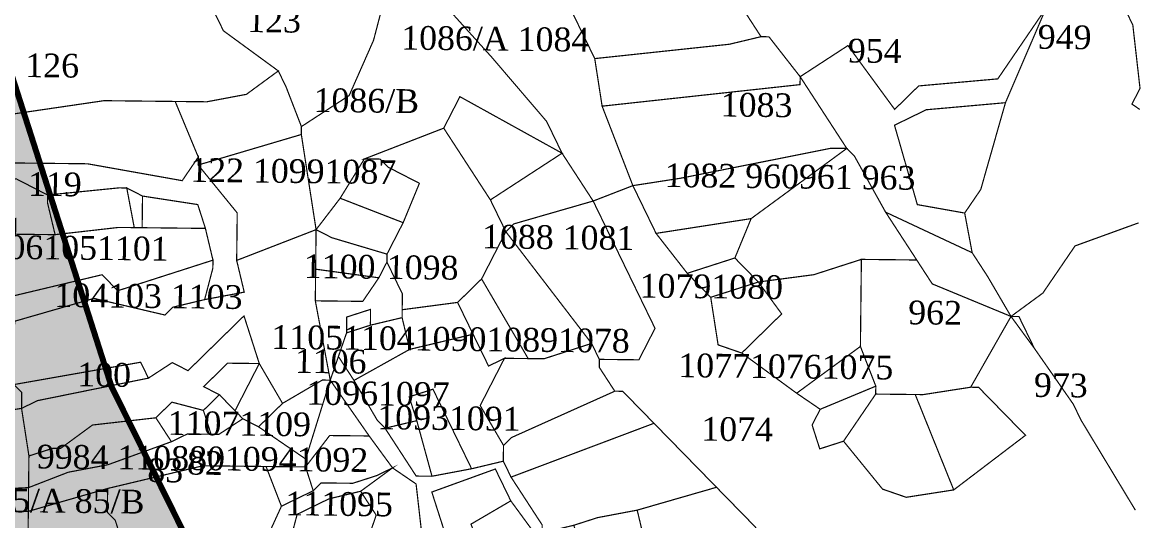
# Model space of a CAD drawing. Header units: metres. Extents: x 294533 to 301305, y 1963486 to 1977426.
# Drawn here: x 300646 to 301214, y 1965920 to 1966173 of the extents above; entities that cross this region are included whole.
import ezdxf

# ---------------------------------------------------------------- set-up
doc = ezdxf.new("R2010")
doc.units = ezdxf.units.M
for name, color, linetype in [('500M CRZ LINE', 11, 'Continuous'), ('NDZ-500M FROM CRZ', 2, 'Continuous'), ('SURVEY NO.', 7, 'Continuous'), ('SURVEY PLOT BOUNDARY', 35, 'Continuous')]:
    doc.layers.add(name, color=color, linetype=linetype)
doc.styles.get("Standard").update_dxf_attribs({"font": 'times.ttf'})

# ---------------------------------------------------------------- blocks, each defined once
blk = doc.blocks.new('45')
at = {"layer": 'NDZ-500M FROM CRZ'}
h = blk.add_hatch(dxfattribs=at)
h.set_pattern_fill('CROSS', color=256, scale=3.014525, angle=-0.6324)
h.set_pattern_definition([(359.36762, (281684.086, 1962845.993), (19.352338, 18.929796), [9.571116, -28.71335]), (89.36762, (281688.818, 1962841.155), (-18.929796, 19.352338), [9.571116, -28.71335])])
h.paths.add_polyline_path([(300691.31, 1965988.48), (300631.68, 1966174.54), (300586.64, 1966281.57), (300530.34, 1966461.07), (300471.96, 1966634.58), (300405.51, 1966804.15), (300367.05, 1966961.35), (300346.13, 1967027.39), (300337.62, 1967025.99), (300295.84, 1967023.42), (300255.36, 1967038.96), (300213.21, 1967043.45), (300166.47, 1967071.07), (300076.61, 1967175.81), (300040.48, 1967234.29), (299996.94, 1967295.07), (299945.31, 1967351.92), (299927.51, 1967370.7), (299905.39, 1967376.48), (299878.61, 1967367.88), (299888.92, 1967340.48), (299916.34, 1967275.86), (299920.22, 1967263.76), (299935.72, 1967211.33), (299959.39, 1967170.87), (299959.35, 1967166.85), (299967.25, 1967154.7), (299971.14, 1967142.6), (299974.98, 1967126.48), (299978.91, 1967118.39), (299994.58, 1967082.04), (299994.54, 1967078.02), (299998.43, 1967065.92), (300002.36, 1967057.83), (300013.97, 1967017.51), (300025.76, 1966993.26), (300029.73, 1966989.19), (300037.68, 1966981.07), (300053.49, 1966956.77), (300061.26, 1966932.57), (300069.17, 1966920.42), (300073.05, 1966908.32), (300072.92, 1966896.26), (300076.81, 1966884.15), (300080.69, 1966872.05), (300080.42, 1966847.94), (300088.37, 1966839.81), (300092.26, 1966827.7), (300096.15, 1966815.6), (300099.99, 1966799.48), (300103.87, 1966787.38), (300103.78, 1966779.34), (300107.71, 1966771.25), (300107.49, 1966751.16), (300110.27, 1966751.13), (300111.51, 1966751.11), (300111.47, 1966747.09), (300126.96, 1966694.66), (300134.78, 1966674.48), (300142.51, 1966646.25), (300162.16, 1966605.84), (300162.03, 1966593.78), (300173.73, 1966561.49), (300177.7, 1966557.43), (300181.63, 1966549.34), (300189.54, 1966537.19), (300193.42, 1966525.09), (300197.4, 1966521.03), (300205.21, 1966500.84), (300205.12, 1966492.8), (300209.1, 1966488.74), (300213.03, 1966480.66), (300212.94, 1966472.62), (300216.78, 1966456.5), (300216.65, 1966444.44), (300220.53, 1966432.33), (300220.4, 1966420.28), (300232.19, 1966396.03), (300232.15, 1966392.01), (300236.12, 1966387.94), (300236.08, 1966383.92), (300240.05, 1966379.86), (300243.98, 1966371.78), (300247.87, 1966359.67), (300251.75, 1966347.57), (300255.64, 1966335.47), (300259.61, 1966331.4), (300259.48, 1966319.35), (300263.32, 1966303.22), (300263.19, 1966291.17), (300290.56, 1966222.52), (300306.2, 1966182.15), (300306.15, 1966178.13), (300325.76, 1966133.7), (300353.09, 1966061.04), (300356.98, 1966048.93), (300360.91, 1966040.85), (300360.86, 1966036.83), (300364.79, 1966028.75), (300368.72, 1966020.66), (300368.59, 1966008.61), (300372.56, 1966004.54), (300372.43, 1965992.48), (300376.41, 1965988.42), (300376.27, 1965976.36), (300380.2, 1965968.28), (300384.09, 1965956.18), (300388.06, 1965952.11), (300388.02, 1965948.09), (300393.85, 1965929.94), (300395.83, 1965927.91), (300395.79, 1965923.89), (300399.68, 1965911.78), (300402.35, 1965911.75), (300403.69, 1965911.74), (300403.65, 1965907.72), (300407.54, 1965895.62), (300407.49, 1965891.6), (300411.42, 1965883.51), (300415.31, 1965871.41), (300419.19, 1965859.31), (300423.12, 1965851.23), (300423.08, 1965847.21), (300431.03, 1965839.08), (300438.93, 1965826.93), (300438.89, 1965822.91), (300446.79, 1965810.76), (300454.65, 1965794.6), (300458.63, 1965790.53), (300458.54, 1965782.5), (300466.44, 1965770.35), (300466.4, 1965766.33), (300474.17, 1965742.12), (300474.08, 1965734.08), (300478.01, 1965726), (300481.85, 1965709.88), (300485.74, 1965697.78), (300489.67, 1965689.69), (300493.55, 1965677.59), (300497.44, 1965665.49), (300501.33, 1965653.38), (300505.26, 1965645.3), (300505.21, 1965641.28), (300512.98, 1965617.08), (300516.96, 1965613.01), (300520.84, 1965600.91), (300524.73, 1965588.81), (300535.27, 1965572.61), (300535.27, 1965572.61), (300536.61, 1965572.6), (300536.56, 1965568.58), (300540.45, 1965556.47), (300548.44, 1965552.37), (300560.41, 1965544.19), (300560.37, 1965540.17), (300568.31, 1965532.05), (300580.28, 1965523.88), (300598.73, 1965495.53), (300600.07, 1965495.52), (300600.02, 1965491.5), (300607.97, 1965483.37), (300615.87, 1965471.22), (300619.89, 1965471.18), (300623.78, 1965459.08), (300627.71, 1965450.99), (300639.68, 1965442.82), (300655.49, 1965418.53), (300659.42, 1965410.44), (300663.39, 1965406.38), (300667.32, 1965398.3), (300679.18, 1965380.08), (300679.11, 1965374.05), (300683.09, 1965369.98), (300686.97, 1965357.88), (300686.93, 1965353.86), (300690.86, 1965345.78), (300690.77, 1965337.74), (300694.79, 1965337.69), (300714.3, 1965285.22), (300722.16, 1965269.05), (300737.75, 1965224.66), (300741.73, 1965220.6), (300745.61, 1965208.49), (300745.48, 1965196.44), (300749.32, 1965180.31), (300752.94, 1965144.09), (300756.78, 1965127.97), (300756.52, 1965103.86), (300752.36, 1965091.84), (300752.19, 1965075.76), (300748.03, 1965063.75), (300743.88, 1965051.74), (300739.73, 1965039.72), (300735.58, 1965027.71), (300727.41, 1965015.74), (300727.19, 1964995.64), (300739.15, 1964987.47), (300747.06, 1964975.32), (300755.01, 1964967.19), (300758.89, 1964955.09), (300766.8, 1964942.94), (300766.75, 1964938.92), (300770.73, 1964934.86), (300774.66, 1964926.78), (300778.54, 1964914.67), (300782.43, 1964902.57), (300786.31, 1964890.47), (300786.18, 1964878.41), (300790.07, 1964866.31), (300793.95, 1964854.21), (300797.97, 1964854.16), (300797.88, 1964846.12), (300801.81, 1964838.04), (300805.7, 1964825.94), (300809.58, 1964813.83), (300813.47, 1964801.73), (300813.34, 1964789.67), (300817.31, 1964785.61), (300817.09, 1964765.51), (300821.02, 1964757.43), (300820.89, 1964745.37), (300828.66, 1964721.16), (300828.08, 1964668.91), (300832.01, 1964660.83), (300843.98, 1964652.66), (300851.93, 1964644.53), (300859.83, 1964632.38), (300863.72, 1964620.28), (300867.65, 1964612.2), (300871.67, 1964612.15), (300875.55, 1964600.05), (300879.48, 1964591.96), (300887.34, 1964575.8), (300887.3, 1964571.78), (300891.18, 1964559.68), (300895.07, 1964547.57), (300899, 1964539.49), (300898.96, 1964535.47), (300906.82, 1964519.3), (300918.61, 1964495.05), (300922.54, 1964486.97), (300926.42, 1964474.87), (300930.31, 1964462.77), (300930.22, 1964454.73), (300938.04, 1964434.54), (300937.9, 1964422.48), (300941.83, 1964414.4), (300941.79, 1964410.38), (300945.76, 1964406.32), (300949.74, 1964402.25), (300957.69, 1964394.12), (300965.59, 1964381.98), (300973.49, 1964369.83), (300977.47, 1964365.77), (300985.42, 1964357.64), (300989.3, 1964345.54), (300997.21, 1964333.39), (301003.04, 1964315.23), (301005.02, 1964313.2), (301016.99, 1964305.03), (301020.97, 1964300.97), (301028.92, 1964292.84), (301036.86, 1964284.71), (301044.81, 1964276.58), (301052.72, 1964264.44), (301056.69, 1964260.37), (301056.65, 1964256.35), (301064.55, 1964244.21), (301068.48, 1964236.12), (301072.46, 1964232.06), (301072.41, 1964228.04), (301076.34, 1964219.96), (301080.32, 1964215.89), (301080.27, 1964211.87), (301084.2, 1964203.79), (301084.11, 1964195.75), (301088.04, 1964187.67), (301088, 1964183.65), (301091.97, 1964179.58), (301095.86, 1964167.48), (301103.54, 1964135.24), (301107.47, 1964127.15), (301111.36, 1964115.05), (301111.31, 1964111.03), (301123.15, 1964090.8), (301143.02, 1964070.48), (301147, 1964066.42), (301150.97, 1964062.36), (301158.92, 1964054.23), (301162.85, 1964046.14), (301166.82, 1964042.08), (301174.77, 1964033.95), (301178.7, 1964025.87), (301186.65, 1964017.74), (301193.19, 1964610.32), (301169.73, 1964669.16), (301146.87, 1964730.59), (301122.68, 1964776.21), (301104.01, 1964861.65), (301074.57, 1964969.7), (301049.22, 1965040.33), (301053.91, 1965100.57), (301047.16, 1965217.23), (301018.74, 1965326.51), (300977.17, 1965431.06), (300930.14, 1965540.11), (300905.45, 1965587.03), (300851.05, 1965657.56), (300803.49, 1965718.39), (300768.21, 1965799.18), (300737.12, 1965896)])
at = {"layer": '500M CRZ LINE', "ltscale": 0.1, "const_width": 3.01, "flags": 128}
blk.add_lwpolyline([(300346.13, 1967027.39), (300367.05, 1966961.35), (300405.51, 1966804.15), (300471.96, 1966634.58), (300530.34, 1966461.07), (300586.64, 1966281.57), (300631.68, 1966174.54), (300691.31, 1965988.48), (300737.12, 1965896), (300768.21, 1965799.18), (300803.49, 1965718.39), (300851.05, 1965657.56), (300905.45, 1965587.03)], dxfattribs=at)
at = {"layer": 'NDZ-500M FROM CRZ', "flags": 128}
blk.add_lwpolyline([(300905.45, 1965587.03), (300851.05, 1965657.56), (300803.49, 1965718.39), (300768.21, 1965799.18), (300737.12, 1965896), (300691.31, 1965988.48), (300631.68, 1966174.54), (300586.64, 1966281.57), (300530.34, 1966461.07), (300471.96, 1966634.58), (300405.51, 1966804.15), (300367.05, 1966961.35), (300346.13, 1967027.39)], dxfattribs=at)
at = {"layer": 'SURVEY PLOT BOUNDARY', "lineweight": 18, "const_width": 0.603}
for points in [[(301018.71, 1965917.01), (300998.83, 1965937.33), (300967.04, 1965969.84), (300951.14, 1965986.1), (300947.12, 1965986.14), (300939.22, 1965998.29), (300939.26, 1966002.31), (300959.36, 1966002.08), (300967.57, 1966018.07), (300936.13, 1966082.74), (300956.31, 1966090.56), (300968.1, 1966066.31), (300983.96, 1966046.03), (300995.88, 1966033.84), (300999.63, 1966009.68), (301011.65, 1966005.53), (301039.56, 1965985.12), (301051.52, 1965976.95), (301047.42, 1965968.95), (301051.3, 1965956.85), (301063.4, 1965960.74), (301083.23, 1965936.4), (301095.24, 1965932.25), (301119.4, 1965936), (301155.88, 1965963.74), (301132.03, 1965988.12), (301128.01, 1965988.16), (301148.51, 1966024.12), (301164.72, 1966036), (301181.06, 1966059.94), (301213.34, 1966071.64), (301181.06, 1966059.94), (301164.72, 1966036), (301148.51, 1966024.12), (301136.67, 1966044.35), (301128.77, 1966056.49), (301124.97, 1966076.64), (301133.14, 1966088.61), (301145.69, 1966132.69), (301166.31, 1966180.7)], [(301202.57, 1966188.34), (301210.43, 1966172.17), (301214.09, 1966139.97), (301209.99, 1966131.98), (301213.98, 1966129.25), (301209.99, 1966131.98), (301214.09, 1966139.97), (301210.43, 1966172.17), (301202.57, 1966188.34)], [(300736.39, 1966193.48), (300748.18, 1966169.23), (300776.09, 1966148.83), (300759.88, 1966136.94), (300739.74, 1966133.15), (300723.67, 1966133.32), (300687.5, 1966133.72), (300611.01, 1966122.51), (300546.66, 1966119.2), (300527.19, 1966175.69)], [(300849.78, 1965906.82), (300846.12, 1965939.02), (300834.15, 1965947.19), (300822.27, 1965963.4), (300802.49, 1965991.76), (300806.64, 1966003.77), (300814.55, 1965991.62), (300826.38, 1965971.39), (300830.35, 1965967.33), (300846.16, 1965943.03), (300854.2, 1965942.95), (300874.34, 1965946.74), (300890.46, 1965950.59), (300894.39, 1965942.5), (300910.2, 1965918.21)], [(300761.19, 1965891.71), (300777.67, 1965927.71), (300793.83, 1965935.57), (300797.89, 1965939.55), (300813.97, 1965939.37), (300826.07, 1965943.26), (300834.15, 1965947.19), (300817.94, 1965935.31), (300801.82, 1965931.46), (300785.66, 1965923.6), (300781.46, 1965907.57)], [(300642.93, 1966102.06), (300679.1, 1966101.66), (300727.24, 1966093.09), (300735.41, 1966105.06), (300735.37, 1966101.04), (300755.2, 1966076.7), (300754.93, 1966052.58), (300758.77, 1966036.46), (300738.63, 1966032.66), (300742.83, 1966048.69), (300742.87, 1966052.71), (300739.03, 1966068.84), (300735.15, 1966080.94), (300707.06, 1966085.27), (300699.06, 1966089.38), (300695.05, 1966089.42), (300658.83, 1966085.8), (300642.85, 1966094.02)]]:
    blk.add_lwpolyline(points, dxfattribs=at)
for points in [[(300769.25, 1966257.44), (300789.25, 1966249.18), (300797.29, 1966249.09), (300829.04, 1966212.56), (300832.88, 1966196.44), (300824.49, 1966164.37), (300812.12, 1966136.37), (300787.83, 1966120.56), (300780.02, 1966140.74), (300776.09, 1966148.83), (300748.18, 1966169.23), (300736.39, 1966193.48), (300724.64, 1966221.75)], [(300956.31, 1966090.56), (300936.13, 1966082.74), (300920.32, 1966107.03), (300912.46, 1966123.2), (300884.68, 1966155.67), (300837.04, 1966208.45), (300829.04, 1966212.56), (300797.29, 1966249.09), (300801.31, 1966249.05), (300829.49, 1966252.75), (300877.8, 1966260.26), (300925.14, 1966179.34), (300936.93, 1966155.09), (300940.68, 1966130.93)], [(301078.21, 1966209.81), (301086.2, 1966205.7), (301118.44, 1966213.39), (301126.39, 1966205.26), (301134.43, 1966205.17), (301146.53, 1966209.06), (301166.31, 1966180.7), (301141.8, 1966144.79), (301101.57, 1966141.21), (301089.38, 1966129.29), (301065.62, 1966161.71), (301041.33, 1966145.9), (301025.48, 1966166.17), (301021.46, 1966166.22), (301005.65, 1966190.51), (301001.67, 1966194.58), (301006.05, 1966226.69), (301058.16, 1966214.05)], [(300884.68, 1966155.67), (300912.46, 1966123.2), (300920.32, 1966107.03), (300868.39, 1966135.75), (300860.17, 1966119.76), (300819.81, 1966104.12), (300807.53, 1966084.16), (300795.29, 1966068.21), (300787.79, 1966116.54), (300787.83, 1966120.56), (300812.12, 1966136.37), (300824.49, 1966164.37), (300832.88, 1966196.44), (300829.04, 1966212.56), (300837.04, 1966208.45)], [(301005.34, 1966162.38), (300936.93, 1966155.09), (300925.14, 1966179.34), (300937.51, 1966207.34), (300977.56, 1966194.84), (301005.65, 1966190.51), (301021.46, 1966166.22)], [(301105.45, 1966129.11), (301089.29, 1966121.25), (301100.9, 1966080.92), (301124.97, 1966076.64), (301128.77, 1966056.49), (301084.78, 1966077.08), (301069.02, 1966105.39), (301065.04, 1966109.46), (301041.33, 1966145.9), (301065.62, 1966161.71), (301089.38, 1966129.29), (301101.57, 1966141.21), (301141.8, 1966144.79), (301166.31, 1966180.7), (301145.69, 1966132.69)], [(301041.29, 1966141.88), (300940.68, 1966130.93), (300936.93, 1966155.09), (301005.34, 1966162.38), (301021.46, 1966166.22), (301025.48, 1966166.17), (301041.33, 1966145.9)], [(300780.02, 1966140.74), (300787.83, 1966120.56), (300787.79, 1966116.54), (300735.37, 1966101.04), (300735.41, 1966105.06), (300723.67, 1966133.32), (300739.74, 1966133.15), (300759.88, 1966136.94), (300776.09, 1966148.83)], [(300980.47, 1966094.31), (300956.31, 1966090.56), (300940.68, 1966130.93), (301041.29, 1966141.88), (301041.33, 1966145.9), (301065.04, 1966109.46), (301057.01, 1966109.55)], [(300735.41, 1966105.06), (300727.24, 1966093.09), (300679.1, 1966101.66), (300642.93, 1966102.06), (300618.82, 1966102.32), (300611.01, 1966122.51), (300687.5, 1966133.72), (300723.67, 1966133.32)], [(300920.32, 1966107.03), (300883.89, 1966083.32), (300860.17, 1966119.76), (300868.39, 1966135.75)], [(301133.14, 1966088.61), (301124.97, 1966076.64), (301100.9, 1966080.92), (301089.29, 1966121.25), (301105.45, 1966129.11), (301145.69, 1966132.69)], [(300883.89, 1966083.32), (300891.75, 1966067.15), (300879.42, 1966043.17), (300867.23, 1966031.24), (300839.06, 1966027.53), (300839.1, 1966031.55), (300839.15, 1966035.57), (300831.29, 1966051.74), (300831.33, 1966055.76), (300839.55, 1966071.75), (300847.81, 1966091.75), (300831.82, 1966099.97), (300827.84, 1966104.04), (300819.81, 1966104.12), (300860.17, 1966119.76)], [(300795.29, 1966068.21), (300754.93, 1966052.58), (300755.2, 1966076.7), (300735.37, 1966101.04), (300787.79, 1966116.54)], [(301016.42, 1966073.81), (300968.1, 1966066.31), (300956.31, 1966090.56), (300980.47, 1966094.31), (301057.01, 1966109.55), (301065.04, 1966109.46)], [(301084.78, 1966077.08), (301100.59, 1966052.79), (301072.46, 1966053.1), (301048.26, 1966045.32), (301020.08, 1966041.61), (301008.16, 1966053.81), (301016.42, 1966073.81), (301065.04, 1966109.46), (301069.02, 1966105.39)], [(300847.81, 1966091.75), (300839.55, 1966071.75), (300807.53, 1966084.16), (300819.81, 1966104.12), (300827.84, 1966104.04), (300831.82, 1966099.97)], [(300895.81, 1966071.13), (300891.75, 1966067.15), (300883.89, 1966083.32), (300920.32, 1966107.03), (300936.13, 1966082.74)], [(300658.79, 1966081.78), (300662.63, 1966065.66), (300646.55, 1966065.84), (300642.53, 1966065.88), (300642.62, 1966073.92), (300626.5, 1966070.08), (300626.64, 1966082.14), (300622.71, 1966090.22), (300642.85, 1966094.02), (300658.83, 1966085.8)], [(300699.06, 1966089.38), (300702.86, 1966069.24), (300694.82, 1966069.32), (300662.63, 1966065.66), (300658.79, 1966081.78), (300658.83, 1966085.8), (300695.05, 1966089.42)], [(300707.06, 1966085.27), (300706.88, 1966069.19), (300702.86, 1966069.24), (300699.06, 1966089.38)], [(300739.03, 1966068.84), (300726.97, 1966068.97), (300710.9, 1966069.15), (300706.88, 1966069.19), (300707.06, 1966085.27), (300735.15, 1966080.94)], [(300839.55, 1966071.75), (300831.33, 1966055.76), (300803.29, 1966064.11), (300795.29, 1966068.21), (300807.53, 1966084.16)], [(300959.36, 1966002.08), (300939.26, 1966002.31), (300935.33, 1966010.39), (300891.75, 1966067.15), (300895.81, 1966071.13), (300936.13, 1966082.74), (300967.57, 1966018.07)], [(301148.51, 1966024.12), (301108.5, 1966040.64), (301100.59, 1966052.79), (301084.78, 1966077.08), (301128.77, 1966056.49), (301136.67, 1966044.35)], [(300710.9, 1966069.15), (300726.97, 1966068.97), (300739.03, 1966068.84), (300742.87, 1966052.71), (300694.47, 1966037.17), (300686.52, 1966045.3), (300638.16, 1966033.77), (300638.34, 1966049.85), (300638.38, 1966053.87), (300638.47, 1966061.91), (300642.53, 1966065.88), (300646.55, 1966065.84), (300662.63, 1966065.66), (300694.82, 1966069.32), (300702.86, 1966069.24), (300706.88, 1966069.19)], [(301008.16, 1966053.81), (300983.96, 1966046.03), (300968.1, 1966066.31), (301016.42, 1966073.81)], [(300794.9, 1966032.04), (300802.49, 1965991.76), (300798.47, 1965991.8), (300778.24, 1965979.96), (300766.41, 1966000.19), (300758.64, 1966024.4), (300730.19, 1965996.57), (300722.2, 1966000.68), (300710.06, 1965992.78), (300706.13, 1966000.86), (300641.69, 1965989.51), (300642.05, 1966021.67), (300682.37, 1966033.28), (300718.45, 1966024.84), (300722.51, 1966028.82), (300738.63, 1966032.66), (300758.77, 1966036.46), (300754.93, 1966052.58), (300795.29, 1966068.21), (300795.07, 1966048.12)], [(300831.29, 1966051.74), (300827.18, 1966043.74), (300795.07, 1966048.12), (300795.29, 1966068.21), (300803.29, 1966064.11), (300831.33, 1966055.76)], [(300903.09, 1966002.71), (300879.42, 1966043.17), (300891.75, 1966067.15), (300935.33, 1966010.39), (300911.13, 1966002.62)], [(300742.83, 1966048.69), (300738.63, 1966032.66), (300722.51, 1966028.82), (300718.45, 1966024.84), (300682.37, 1966033.28), (300642.05, 1966021.67), (300638.16, 1966033.77), (300686.52, 1966045.3), (300694.47, 1966037.17), (300742.87, 1966052.71)], [(300839.1, 1966031.55), (300839.06, 1966027.53), (300839.01, 1966023.51), (300822.89, 1966019.67), (300822.98, 1966027.71), (300810.88, 1966023.82), (300810.79, 1966015.78), (300806.64, 1966003.77), (300802.49, 1965991.76), (300794.9, 1966032.04), (300819.01, 1966031.77), (300827.18, 1966043.74), (300831.29, 1966051.74), (300839.15, 1966035.57)], [(301020.08, 1966041.61), (300995.88, 1966033.84), (300983.96, 1966046.03), (301008.16, 1966053.81)], [(301071.97, 1966008.88), (301039.56, 1965985.12), (301011.65, 1966005.53), (301031.96, 1966025.4), (301020.08, 1966041.61), (301048.26, 1966045.32), (301072.46, 1966053.1)], [(301099.84, 1965984.45), (301079.74, 1965984.68), (301079.79, 1965988.7), (301071.97, 1966008.88), (301072.46, 1966053.1), (301100.59, 1966052.79), (301108.5, 1966040.64), (301148.51, 1966024.12), (301128.01, 1965988.16), (301103.86, 1965984.41)], [(300827.18, 1966043.74), (300819.01, 1966031.77), (300794.9, 1966032.04), (300795.07, 1966048.12)], [(300903.09, 1966002.71), (300891.04, 1966002.84), (300882.95, 1965998.91), (300875.09, 1966015.07), (300867.23, 1966031.24), (300879.42, 1966043.17)], [(301031.96, 1966025.4), (301011.65, 1966005.53), (300999.63, 1966009.68), (300995.88, 1966033.84), (301020.08, 1966041.61)], [(300875.09, 1966015.07), (300842.85, 1966007.39), (300839.01, 1966023.51), (300839.06, 1966027.53), (300867.23, 1966031.24)], [(300750.33, 1966000.37), (300738.14, 1965988.45), (300746.14, 1965984.34), (300738.01, 1965976.39), (300721.98, 1965980.59), (300713.85, 1965972.63), (300681.66, 1965968.97), (300665.45, 1965957.09), (300661.43, 1965957.13), (300649.33, 1965953.25), (300645.58, 1965977.41), (300653.66, 1965981.34), (300710.06, 1965992.78), (300722.2, 1966000.68), (300730.19, 1965996.57), (300758.64, 1966024.4), (300766.41, 1966000.19)], [(300842.85, 1966007.39), (300814.55, 1965991.62), (300806.64, 1966003.77), (300810.79, 1966015.78), (300822.89, 1966019.67), (300839.01, 1966023.51)], [(300822.89, 1966019.67), (300810.79, 1966015.78), (300810.88, 1966023.82), (300822.98, 1966027.71)], [(301148.51, 1966024.12), (301160.39, 1966007.91), (301180.17, 1965979.55), (301184.1, 1965971.46), (301211.73, 1965925.7), (301184.1, 1965971.46), (301180.17, 1965979.55), (301160.39, 1966007.91), (301152.53, 1966024.07)], [(301148.51, 1966024.12), (301152.53, 1966024.07), (301160.39, 1966007.91)], [(300875.09, 1966015.07), (300882.95, 1965998.91), (300891.04, 1966002.84), (300878.71, 1965978.86), (300890.55, 1965958.62), (300890.46, 1965950.59), (300874.34, 1965946.74), (300854.69, 1965987.16), (300842.59, 1965983.27), (300846.47, 1965971.17), (300830.35, 1965967.33), (300826.38, 1965971.39), (300814.55, 1965991.62), (300842.85, 1966007.39)], [(300939.26, 1966002.31), (300939.22, 1965998.29), (300947.12, 1965986.14), (300894.61, 1965962.6), (300890.55, 1965958.62), (300878.71, 1965978.86), (300891.04, 1966002.84), (300903.09, 1966002.71), (300911.13, 1966002.62), (300935.33, 1966010.39)], [(301051.52, 1965976.95), (301039.56, 1965985.12), (301071.97, 1966008.88), (301079.79, 1965988.7)], [(300653.66, 1965981.34), (300645.58, 1965977.41), (300645.67, 1965985.45), (300641.69, 1965989.51), (300706.13, 1966000.86), (300710.06, 1965992.78)], [(300766.41, 1966000.19), (300754.09, 1965976.21), (300746.14, 1965984.34), (300738.14, 1965988.45), (300750.33, 1966000.37)], [(300778.24, 1965979.96), (300766.05, 1965968.04), (300758.06, 1965972.15), (300754.09, 1965976.21), (300766.41, 1966000.19)], [(300802.49, 1965991.76), (300789.99, 1965951.69), (300766.05, 1965968.04), (300778.24, 1965979.96), (300798.47, 1965991.8)], [(300802.49, 1965991.76), (300822.27, 1965963.4), (300802.18, 1965963.62), (300789.94, 1965947.68), (300789.99, 1965951.69)], [(300758.06, 1965972.15), (300745.92, 1965964.24), (300741.9, 1965964.29), (300738.01, 1965976.39), (300746.14, 1965984.34), (300754.09, 1965976.21)], [(300874.34, 1965946.74), (300854.2, 1965942.95), (300846.47, 1965971.17), (300842.59, 1965983.27), (300854.69, 1965987.16)], [(300967.04, 1965969.84), (300894.39, 1965942.5), (300890.46, 1965950.59), (300890.55, 1965958.62), (300894.61, 1965962.6), (300947.12, 1965986.14), (300951.14, 1965986.1)], [(301063.4, 1965960.74), (301051.3, 1965956.85), (301047.42, 1965968.95), (301051.52, 1965976.95), (301079.79, 1965988.7), (301079.74, 1965984.68)], [(301119.4, 1965936), (301095.24, 1965932.25), (301083.23, 1965936.4), (301063.4, 1965960.74), (301079.74, 1965984.68), (301099.84, 1965984.45)], [(301155.88, 1965963.74), (301119.4, 1965936), (301099.84, 1965984.45), (301103.86, 1965984.41), (301128.01, 1965988.16), (301132.03, 1965988.12)], [(300729.84, 1965964.42), (300721.76, 1965960.49), (300713.85, 1965972.63), (300721.98, 1965980.59), (300738.01, 1965976.39), (300741.9, 1965964.29)], [(300649.15, 1965937.17), (300580.79, 1965933.9), (300573.11, 1965966.15), (300645.58, 1965977.41), (300649.33, 1965953.25)], [(300766.05, 1965968.04), (300789.99, 1965951.69), (300789.94, 1965947.68), (300769.85, 1965947.9), (300737.7, 1965948.25), (300689.34, 1965936.73), (300649.02, 1965925.11), (300649.15, 1965937.17), (300669.34, 1965944.99), (300689.47, 1965948.78), (300721.76, 1965960.49), (300729.84, 1965964.42), (300741.9, 1965964.29), (300745.92, 1965964.24), (300758.06, 1965972.15)], [(300721.76, 1965960.49), (300689.47, 1965948.78), (300669.34, 1965944.99), (300649.15, 1965937.17), (300649.33, 1965953.25), (300661.43, 1965957.13), (300665.45, 1965957.09), (300681.66, 1965968.97), (300713.85, 1965972.63)], [(300854.2, 1965942.95), (300846.16, 1965943.03), (300830.35, 1965967.33), (300846.47, 1965971.17)], [(300926.27, 1965918.03), (300910.15, 1965914.19), (300910.2, 1965918.21), (300894.39, 1965942.5), (300967.04, 1965969.84), (300998.83, 1965937.33), (300958.51, 1965925.72), (300938.37, 1965921.92)], [(300826.07, 1965943.26), (300813.97, 1965939.37), (300797.89, 1965939.55), (300793.83, 1965935.57), (300789.94, 1965947.68), (300802.18, 1965963.62), (300822.27, 1965963.4), (300834.15, 1965947.19)], [(300777.67, 1965927.71), (300761.19, 1965891.71), (300741.19, 1965899.97), (300717.07, 1965900.24), (300700.95, 1965896.4), (300693.18, 1965920.6), (300689.21, 1965924.67), (300689.34, 1965936.73), (300737.7, 1965948.25), (300769.85, 1965947.9)], [(300793.83, 1965935.57), (300777.67, 1965927.71), (300769.85, 1965947.9), (300789.94, 1965947.68)], [(300849.78, 1965906.82), (300833.57, 1965894.93), (300821.56, 1965899.09), (300821.61, 1965903.11), (300821.7, 1965911.15), (300825.85, 1965923.16), (300817.94, 1965935.31), (300834.15, 1965947.19), (300846.12, 1965939.02)], [(300881.85, 1965898.42), (300873.72, 1965890.47), (300861.88, 1965910.7), (300854.11, 1965934.91), (300886.4, 1965946.61), (300894.26, 1965930.44), (300874.03, 1965918.61)], [(300881.62, 1965878.32), (300897.43, 1965854.03), (300901.36, 1965845.95), (300905.25, 1965833.84), (300921.19, 1965821.61), (300949.37, 1965825.32), (300941.64, 1965853.54), (300925.83, 1965877.84), (300921.81, 1965877.88), (300921.86, 1965881.9), (300909.98, 1965898.11), (300906.09, 1965910.21), (300906.14, 1965914.23), (300894.26, 1965930.44), (300886.4, 1965946.61), (300854.11, 1965934.91), (300861.88, 1965910.7), (300873.72, 1965890.47)], [(300649.02, 1965925.11), (300584.72, 1965925.82), (300580.79, 1965933.9), (300649.15, 1965937.17)], [(300680.46, 1965860.45), (300652.24, 1965852.72), (300644.38, 1965868.88), (300644.56, 1965884.96), (300648.75, 1965900.99), (300649.02, 1965925.11), (300689.34, 1965936.73), (300689.21, 1965924.67), (300693.18, 1965920.6), (300700.95, 1965896.4), (300684.83, 1965892.56), (300688.59, 1965868.4), (300680.55, 1965868.48)], [(300821.7, 1965911.15), (300781.46, 1965907.57), (300785.66, 1965923.6), (300801.82, 1965931.46), (300817.94, 1965935.31), (300825.85, 1965923.16)], [(301018.71, 1965917.01), (301029.88, 1965836.49), (301018.04, 1965856.72), (301014.02, 1965856.76), (300985.76, 1965845.02), (300981.78, 1965849.08), (300985.94, 1965861.09), (300969.95, 1965869.31), (300962.13, 1965889.5), (300958.29, 1965905.62), (300962.35, 1965909.59), (300958.51, 1965925.72), (300998.83, 1965937.33)], [(300893.99, 1965906.33), (300881.85, 1965898.42), (300874.03, 1965918.61), (300894.26, 1965930.44), (300906.14, 1965914.23), (300906.09, 1965910.21), (300902.03, 1965906.24)], [(300649.02, 1965925.11), (300648.75, 1965900.99), (300596.51, 1965901.57), (300588.47, 1965901.66), (300584.72, 1965925.82)], [(300946.24, 1965905.75), (300934.13, 1965901.86), (300930.16, 1965905.93), (300926.27, 1965918.03), (300938.37, 1965921.92), (300958.51, 1965925.72), (300962.35, 1965909.59)]]:
    blk.add_lwpolyline(points, close=True, dxfattribs=at)
at = {"layer": 'SURVEY NO.', "attachment_point": 7, "rotation": 359.3676}
for s, insert, char_height in [('123', (300760.23, 1966168.41), 12.058), ('1086/A 1084', (300838.5, 1966159.51), 12.0581), ('949', (301162.06, 1966159.96), 12.058), ('954', (301065.52, 1966152.98), 12.058), ('126', (300647.43, 1966145.54), 12.058), ('1086/B', (300793.94, 1966127.84), 12.058), ('1083', (301000.91, 1966125.55), 12.058), ('122 10991087', (300731.25, 1966092.35), 12.0581), ('119', (300648.78, 1966085.22), 12.058), ('1082 960961 963', (300972.38, 1966089.69), 12.0581), ('1088 1081', (300879.59, 1966058.55), 12.058), ('109108 1061051101', (300570.06, 1966053.93), 12.0581), ('1100', (300788.99, 1966043.47), 12.058), ('1098', (300831.19, 1966043.01), 12.058), ('104103 1103', (300662.22, 1966028.79), 12.0581), ('10791080', (300959.7, 1966033.55), 12.058), ('962', (301096.21, 1966019.98), 12.058), ('11051104109010891078', (300772.52, 1966007.48), 12.0581), ('1106', (300784.44, 1965995.29), 12.058), ('100', (300673.83, 1965988.47), 12.058), ('107710761075', (300979.35, 1965993.13), 12.0581), ('973', (301160.11, 1965983.1), 12.058), ('10961097', (300790.29, 1965979.14), 12.058), ('10931091', (300826.33, 1965966.68), 12.058), ('11071109', (300719.79, 1965963.84), 12.058), ('1074', (300991.06, 1965960.85), 12.058), ('9984 11088010941092', (300653.28, 1965946.78), 12.0581), ('82', (300729.61, 1965943.63), 12.058), ('83', (300709.47, 1965939.83), 12.058), ('85 85/A 85/B', (300608.82, 1965924.87), 12.0581), ('111095', (300779.62, 1965922.98), 12.058)]:
    blk.add_mtext(s, dxfattribs=dict(at, insert=insert, char_height=char_height))

msp = doc.modelspace()

# ---------------------------------------------------------------- block references
msp.add_blockref('45', (0, 0))

doc.saveas('drawing.dxf')
